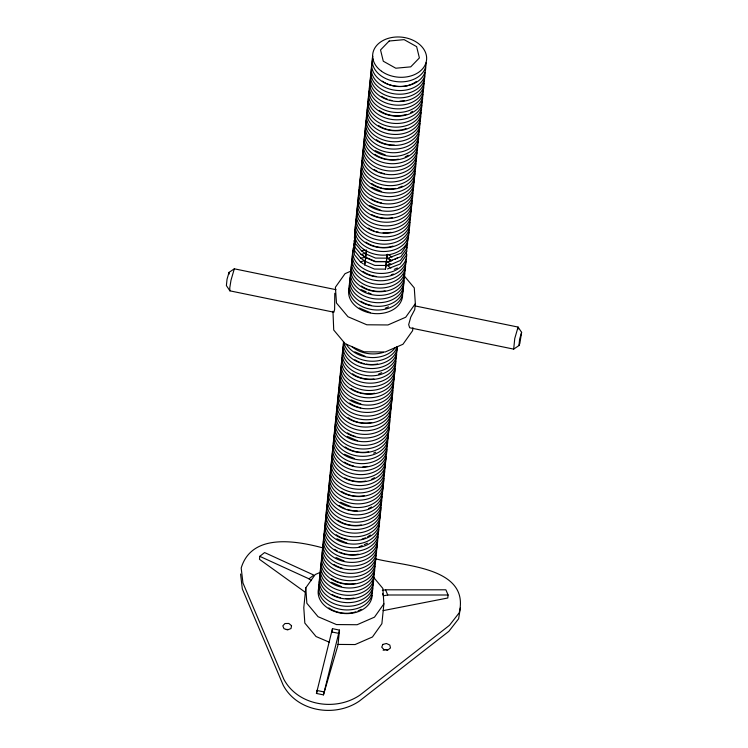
<?xml version="1.0" encoding="UTF-8"?>
<svg xmlns="http://www.w3.org/2000/svg" width="748" height="748" viewBox="0 0 748 748"><rect width="100%" height="100%" fill="white"/><g stroke="black" fill="none" stroke-linecap="round" stroke-linejoin="round"><path stroke-width="1.12" d="M259.771 556.325L308.989 578.83L313.805 575.072L264.596 552.566L259.771 556.325L259.472 559.326L305.193 592.21M332.963 311.271L333.73 330.036L345.23 343.781L364.07 351.812L385.201 351.99L402.966 344.258L412.597 330.691L412.905 327.68M321.35 571.865L315.226 574.539L305.801 587.825L303.791 607.657L304.829 623.084L316.058 636.539L329.344 642.214M316.432 693.443L332.467 628.657L339.499 630.106L337.974 645.122L323.454 694.883L316.432 693.443L317.395 690.124M406.547 246.746L406.865 251.393L400.489 260.379L391.26 264.409L385.79 265.484L374.785 265.4L364.977 261.211L365.398 260.959L364.603 264.867L374.411 269.056L385.416 269.14L387.324 254.255L386.529 258.163L375.524 258.079L365.725 253.89L366.52 249.982L366.24 252.731M365.585 259.126L366.146 253.637L365.725 253.89M323.454 694.883L339.499 630.106M332.112 632.125L332.467 628.657M373.121 576.773L382.854 588.433L383.892 603.86L381.882 623.692L372.457 636.978L355.104 644.552L337.9 644.421M403.49 275.002L414.27 287.887L415.346 303.66L414.738 309.663L410.764 317.143L408.67 324.641L409.68 327.764L513.68 349.12L518.962 345.557L519.832 343.454L521.608 332.346L518.084 327.072L415.234 305.96M382.331 590.424L385.538 589.798L445.883 589.798L448.089 594.997L447.79 597.998L383.079 610.63M460.375 608.012L458.608 618.802L448.865 631.331L359.395 701.054C335.441 717.584 297.62 712.059 283.314 685.43L242.324 588.928L240.576 574.025M407.006 244.25L407.239 247.728L400.863 256.723L388.212 261.622L375.159 261.735L365.351 257.555L366.146 253.637M364.977 261.211L365.772 257.303L364.463 256.742A24.179 17.933 5.8 0 1 361.892 254.601M364.603 264.867L365.398 260.959M386.155 261.828L386.95 257.91L391.634 260.753L388.53 258.528M385.79 265.484L386.585 261.576L391.26 264.409L387.838 265.278M385.416 269.14L386.211 265.231M336.03 289.691L234.32 268.812L230.992 280.238L229.767 287.905L229.917 290.85L333.907 312.206L334.618 309.438L334.786 293.244M234.32 268.812L229.038 272.375L227.037 279.219L226.392 285.586L229.917 290.85M521.608 332.346L519.617 339.19L518.962 345.557M355.683 235.087L354.412 236.882L355.113 247.326L361.088 254.479L365.772 257.303L365.351 257.555M354.945 242.399L353.673 244.203L354.374 254.638L360.349 261.8L363.453 264.007M415.346 303.66L405.715 317.227L387.95 324.959L366.819 324.782L347.979 316.75L336.478 303.005L335.403 287.241L345.034 273.675L351.308 270.944M383.892 603.86L374.477 617.156L357.114 624.73L336.469 624.571L318.068 616.717L306.848 603.262L305.801 587.825M388.586 257.966L401.237 253.067L407.604 244.072L407.295 239.435M387.464 268.934L400.124 264.035L406.491 255.049L406.258 251.562M394.271 269.355L397.412 267.98M385.314 308.213L388.464 306.839M378.628 374.047L381.77 372.682M373.598 453.148L375.692 452.231M359.068 546.881L362.21 545.507M364.313 544.591L367.455 543.216M354.786 233.226L355.487 243.67L361.462 250.823L364.884 249.935M361.088 254.479L364.51 253.591M354.038 240.538L354.748 250.982L360.714 258.135L365.772 257.303M360.349 261.8L363.771 260.912M383.126 650.208L385.828 649.507L387.529 650.293M448.089 594.997L387.745 594.997L383.472 595.829L382.593 593.753M286.288 629.507L288.232 629.47M388.044 261.585L375.58 261.482L366.754 257.714M323.725 548.134C296.891 540.804 251.767 532.623 241.193 568.022L242.932 582.916L283.922 679.427C298.228 706.047 336.048 711.582 360.003 695.051L449.473 625.328L459.216 612.79C470.305 566.713 402.658 566.133 375.216 558.709M331.523 631.892L338.554 633.332M316.731 690.432L323.762 691.881M375.244 150.666L385.342 154.976M371.522 187.243L381.63 191.553M369.671 205.532L380.779 210.272M361.125 289.654L366.174 291.814M368.194 292.674L371.223 293.964M359.264 307.942L370.382 312.692M354.804 351.831L364.912 356.151M350.99 399.815L361.088 404.135M347.268 436.393L357.376 440.712M344.407 454.251L354.505 458.561M340.583 502.235L350.69 506.546M336.871 538.812L346.969 543.123M336.02 557.531L344.108 560.981M331.401 582.271L341.499 586.582M361.462 250.823L364.566 253.03M360.714 258.135L363.827 260.351M387.782 265.839L390.886 268.065M388.895 254.862L391.999 257.097M308.989 578.83L311.486 580.626M385.538 589.798L387.745 594.997M518.186 329.036L518.084 327.072L514.755 338.498L513.68 349.12M229.038 272.375L229.122 274.142M372.523 591.79A27.078 20.093 5.8 0 1 342.163 609.611A27.078 20.093 5.8 0 1 319.116 584.366M372.897 588.134A27.078 20.093 5.8 0 1 341.163 605.74A27.078 20.093 5.8 0 1 320.209 578.746M372.149 595.445A27.078 20.093 5.8 0 1 340.424 613.051A27.078 20.093 5.8 0 1 319.461 586.058M361.116 609.358A24.179 17.933 5.8 0 1 358.068 610.966M355.833 611.817A24.179 17.933 5.8 0 1 328.802 607.872M373.028 580.887A27.078 20.093 5.8 0 1 345.305 602.551A27.078 20.093 5.8 0 1 319.864 577.045M353.869 598.082A24.179 17.933 5.8 0 1 345.913 598.587M340.321 597.745A24.179 17.933 5.8 0 1 332.019 594.38M374.009 577.157A27.078 20.093 5.8 0 1 343.65 594.978A27.078 20.093 5.8 0 1 320.602 569.733M374.383 573.501A27.078 20.093 5.8 0 1 342.649 591.107A27.078 20.093 5.8 0 1 321.696 564.114M373.635 580.813A27.078 20.093 5.8 0 1 341.911 598.419A27.078 20.093 5.8 0 1 320.948 571.435M374.748 569.845A27.078 20.093 5.8 0 1 344.389 587.666A27.078 20.093 5.8 0 1 321.35 562.412M355.356 583.459A24.179 17.933 5.8 0 1 331.775 578.615M375.496 562.524A27.078 20.093 5.8 0 1 345.137 580.345A27.078 20.093 5.8 0 1 322.089 555.1M375.87 558.868A27.078 20.093 5.8 0 1 344.136 576.474A27.078 20.093 5.8 0 1 323.183 549.481M375.122 566.189A27.078 20.093 5.8 0 1 343.397 583.786A27.078 20.093 5.8 0 1 322.435 556.802M376.235 555.212A27.078 20.093 5.8 0 1 345.875 573.033A27.078 20.093 5.8 0 1 322.837 547.788M342.201 568.2A24.179 17.933 5.8 0 1 334.094 564.562M376.74 544.31A27.078 20.093 5.8 0 1 349.017 565.974A27.078 20.093 5.8 0 1 323.575 540.467M377.357 544.235A27.078 20.093 5.8 0 1 345.623 561.841A27.078 20.093 5.8 0 1 324.669 534.857M376.609 551.557A27.078 20.093 5.8 0 1 344.884 569.163A27.078 20.093 5.8 0 1 323.921 542.169M377.721 540.58A27.078 20.093 5.8 0 1 347.362 558.401A27.078 20.093 5.8 0 1 324.314 533.156M358.329 554.193A24.179 17.933 5.8 0 1 345.856 554.1M344.781 553.857A24.179 17.933 5.8 0 1 339.405 552.024M337.413 551.033A24.179 17.933 5.8 0 1 334.739 549.35M378.469 533.268A27.078 20.093 5.8 0 1 348.11 551.089A27.078 20.093 5.8 0 1 325.062 525.835M378.843 529.612A27.078 20.093 5.8 0 1 347.109 547.209A27.078 20.093 5.8 0 1 326.147 520.225M378.095 536.924A27.078 20.093 5.8 0 1 346.371 554.53A27.078 20.093 5.8 0 1 325.408 527.536M379.208 525.947A27.078 20.093 5.8 0 1 348.849 543.768A27.078 20.093 5.8 0 1 325.801 518.523M370.297 534.988A24.179 17.933 5.8 0 1 367.586 536.774M365.501 537.812A24.179 17.933 5.8 0 1 362.116 539.018M347.343 539.467A24.179 17.933 5.8 0 1 336.226 534.717M379.713 515.045A27.078 20.093 5.8 0 1 351.99 536.709A27.078 20.093 5.8 0 1 326.549 511.211M380.321 514.979A27.078 20.093 5.8 0 1 348.596 532.585A27.078 20.093 5.8 0 1 327.633 505.592M379.582 522.291A27.078 20.093 5.8 0 1 347.857 539.897A27.078 20.093 5.8 0 1 326.895 512.904M380.452 507.733A27.078 20.093 5.8 0 1 352.729 529.397A27.078 20.093 5.8 0 1 327.287 503.89M361.303 524.937A24.179 17.933 5.8 0 1 348.83 524.834M347.755 524.591A24.179 17.933 5.8 0 1 337.713 520.094M381.2 500.412A27.078 20.093 5.8 0 1 353.477 522.076A27.078 20.093 5.8 0 1 328.035 496.579M381.807 500.347A27.078 20.093 5.8 0 1 350.083 517.953A27.078 20.093 5.8 0 1 329.12 490.959M381.069 507.658A27.078 20.093 5.8 0 1 349.344 525.264A27.078 20.093 5.8 0 1 328.381 498.28M382.181 496.691A27.078 20.093 5.8 0 1 351.822 514.512A27.078 20.093 5.8 0 1 328.774 489.257M371.522 506.948A24.179 17.933 5.8 0 1 368.474 508.546M357.179 510.865A24.179 17.933 5.8 0 1 347.063 509.351M344.912 508.575A24.179 17.933 5.8 0 1 339.199 505.461M382.686 485.779A27.078 20.093 5.8 0 1 354.963 507.453A27.078 20.093 5.8 0 1 329.522 481.946M383.294 485.714A27.078 20.093 5.8 0 1 351.569 503.32A27.078 20.093 5.8 0 1 330.607 476.326M382.555 493.035A27.078 20.093 5.8 0 1 350.821 510.641A27.078 20.093 5.8 0 1 329.868 483.647M383.425 478.468A27.078 20.093 5.8 0 1 355.702 500.132A27.078 20.093 5.8 0 1 330.261 474.634M364.267 495.672A24.179 17.933 5.8 0 1 351.803 495.578M350.719 495.335A24.179 17.933 5.8 0 1 341.527 491.408M384.173 471.156A27.078 20.093 5.8 0 1 356.45 492.82A27.078 20.093 5.8 0 1 331.009 467.313M384.781 471.081A27.078 20.093 5.8 0 1 353.056 488.687A27.078 20.093 5.8 0 1 332.093 461.703M384.042 478.402A27.078 20.093 5.8 0 1 352.308 496.008A27.078 20.093 5.8 0 1 331.355 469.015M384.911 463.835A27.078 20.093 5.8 0 1 357.189 485.499A27.078 20.093 5.8 0 1 331.747 460.001M374.496 477.682A24.179 17.933 5.8 0 1 371.447 479.29M365.753 481.039A24.179 17.933 5.8 0 1 344.837 477.879M385.659 456.523A27.078 20.093 5.8 0 1 357.937 478.187A27.078 20.093 5.8 0 1 332.495 452.68M386.267 456.458A27.078 20.093 5.8 0 1 354.543 474.064A27.078 20.093 5.8 0 1 333.58 447.07M385.529 463.769A27.078 20.093 5.8 0 1 353.795 481.375A27.078 20.093 5.8 0 1 332.841 454.382M386.398 449.202A27.078 20.093 5.8 0 1 358.675 470.875A27.078 20.093 5.8 0 1 333.234 445.369M367.24 466.406A24.179 17.933 5.8 0 1 362.799 466.939M353.692 466.069A24.179 17.933 5.8 0 1 344.501 462.142M387.146 441.89A27.078 20.093 5.8 0 1 359.423 463.554A27.078 20.093 5.8 0 1 333.982 438.057M387.754 441.825A27.078 20.093 5.8 0 1 356.029 459.431A27.078 20.093 5.8 0 1 335.067 432.438M387.015 449.137A27.078 20.093 5.8 0 1 355.281 466.743A27.078 20.093 5.8 0 1 334.328 439.749M387.885 434.579A27.078 20.093 5.8 0 1 360.162 456.243A27.078 20.093 5.8 0 1 334.721 430.736M368.727 451.783A24.179 17.933 5.8 0 1 345.146 446.939M388.633 427.258A27.078 20.093 5.8 0 1 360.91 448.922A27.078 20.093 5.8 0 1 335.469 423.424M389.241 427.192A27.078 20.093 5.8 0 1 357.516 444.798A27.078 20.093 5.8 0 1 336.553 417.805M388.502 434.504A27.078 20.093 5.8 0 1 356.768 452.11A27.078 20.093 5.8 0 1 335.815 425.126M389.371 419.946A27.078 20.093 5.8 0 1 361.649 441.61A27.078 20.093 5.8 0 1 336.207 416.103M355.581 436.523A24.179 17.933 5.8 0 1 347.474 432.886M390.11 412.634A27.078 20.093 5.8 0 1 362.397 434.298A27.078 20.093 5.8 0 1 336.955 408.791M390.727 412.559A27.078 20.093 5.8 0 1 359.003 430.165A27.078 20.093 5.8 0 1 338.04 403.172M389.989 419.88A27.078 20.093 5.8 0 1 358.255 437.486A27.078 20.093 5.8 0 1 337.301 410.493M390.858 405.313A27.078 20.093 5.8 0 1 363.135 426.977A27.078 20.093 5.8 0 1 337.694 401.48M371.7 422.517A24.179 17.933 5.8 0 1 359.236 422.424M358.152 422.181A24.179 17.933 5.8 0 1 348.119 417.674M391.597 398.001A27.078 20.093 5.8 0 1 363.883 419.665A27.078 20.093 5.8 0 1 338.433 394.159M392.214 397.927A27.078 20.093 5.8 0 1 360.489 415.533A27.078 20.093 5.8 0 1 339.527 388.549M391.475 405.248A27.078 20.093 5.8 0 1 359.741 422.854A27.078 20.093 5.8 0 1 338.779 395.86M392.522 391.877A27.078 20.093 5.8 0 1 363.818 412.279A27.078 20.093 5.8 0 1 339.181 386.847M360.714 407.791A24.179 17.933 5.8 0 1 349.606 403.041M393.261 384.566A27.078 20.093 5.8 0 1 364.566 404.967A27.078 20.093 5.8 0 1 339.919 379.526M393.7 383.303A27.078 20.093 5.8 0 1 361.976 400.909A27.078 20.093 5.8 0 1 341.013 373.916M392.962 390.615A27.078 20.093 5.8 0 1 361.228 408.221A27.078 20.093 5.8 0 1 340.265 381.228M394.009 377.244A27.078 20.093 5.8 0 1 365.305 397.646A27.078 20.093 5.8 0 1 340.667 372.214M374.673 393.252A24.179 17.933 5.8 0 1 362.2 393.158M361.125 392.915A24.179 17.933 5.8 0 1 351.093 388.408M394.748 369.933A27.078 20.093 5.8 0 1 366.053 390.334A27.078 20.093 5.8 0 1 341.406 364.902M395.187 368.671A27.078 20.093 5.8 0 1 363.463 386.277A27.078 20.093 5.8 0 1 342.5 359.283M394.439 375.982A27.078 20.093 5.8 0 1 362.715 393.588A27.078 20.093 5.8 0 1 341.752 366.604M395.496 362.621A27.078 20.093 5.8 0 1 366.791 383.023A27.078 20.093 5.8 0 1 342.154 357.581M374 378.965A24.179 17.933 5.8 0 1 352.579 373.785M396.234 355.3A27.078 20.093 5.8 0 1 367.539 375.702A27.078 20.093 5.8 0 1 342.893 350.27M396.674 354.038A27.078 20.093 5.8 0 1 364.94 371.644A27.078 20.093 5.8 0 1 343.986 344.65M395.926 361.349A27.078 20.093 5.8 0 1 364.201 378.956A27.078 20.093 5.8 0 1 343.239 351.971M396.982 347.988A27.078 20.093 5.8 0 1 368.278 368.39A27.078 20.093 5.8 0 1 343.641 342.949M377.647 363.996A24.179 17.933 5.8 0 1 366.268 364.098M364.098 363.659A24.179 17.933 5.8 0 1 354.907 359.732M397.207 346.483A27.078 20.093 5.8 0 1 369.821 361.144A27.078 20.093 5.8 0 1 344.043 342.649M395.215 347.67A27.078 20.093 5.8 0 1 370.251 357.488A27.078 20.093 5.8 0 1 346.343 344.211M397.412 346.726A27.078 20.093 5.8 0 1 368.586 364.725A27.078 20.093 5.8 0 1 343.538 341.537M383.359 352.392A27.078 20.093 5.8 0 1 351.644 346.464M402.62 295.516A27.078 20.093 5.8 0 1 370.886 313.122A27.078 20.093 5.8 0 1 349.933 286.129M402.92 289.467A27.078 20.093 5.8 0 1 374.224 309.868A27.078 20.093 5.8 0 1 349.587 284.427M371.12 305.371A24.179 17.933 5.8 0 1 360.845 301.21M403.668 282.146A27.078 20.093 5.8 0 1 374.972 302.547A27.078 20.093 5.8 0 1 350.326 277.115M404.107 280.883A27.078 20.093 5.8 0 1 372.373 298.489A27.078 20.093 5.8 0 1 351.42 271.496M403.359 288.195A27.078 20.093 5.8 0 1 371.634 305.801A27.078 20.093 5.8 0 1 350.672 278.817M404.49 276.031A27.078 20.093 5.8 0 1 374.907 295.151A27.078 20.093 5.8 0 1 351.074 269.804M385.08 290.841A24.179 17.933 5.8 0 1 372.607 290.738M371.532 290.505A24.179 17.933 5.8 0 1 361.49 285.998M405.229 268.719A27.078 20.093 5.8 0 1 375.655 287.83A27.078 20.093 5.8 0 1 351.812 262.483M405.594 266.251A27.078 20.093 5.8 0 1 373.86 283.857A27.078 20.093 5.8 0 1 352.897 256.873M404.846 273.572A27.078 20.093 5.8 0 1 373.121 291.178A27.078 20.093 5.8 0 1 352.158 264.184M405.977 261.398A27.078 20.093 5.8 0 1 376.394 280.519A27.078 20.093 5.8 0 1 352.551 255.171M393.317 273.964A24.179 17.933 5.8 0 1 391.148 274.909M376.3 276.489A24.179 17.933 5.8 0 1 362.976 271.374M409.689 224.821A27.078 20.093 5.8 0 1 380.115 243.941A27.078 20.093 5.8 0 1 356.272 218.594M410.044 222.362A27.078 20.093 5.8 0 1 378.32 239.968A27.078 20.093 5.8 0 1 357.357 212.974M409.306 229.673A27.078 20.093 5.8 0 1 377.581 247.279A27.078 20.093 5.8 0 1 356.618 220.295M392.99 246.055A24.179 17.933 5.8 0 1 365.95 242.109M410.437 217.509A27.078 20.093 5.8 0 1 380.854 236.63A27.078 20.093 5.8 0 1 357.011 211.273M391.017 232.319A24.179 17.933 5.8 0 1 383.07 232.815M378.553 232.217A24.179 17.933 5.8 0 1 376.384 231.693M374.215 231.001A24.179 17.933 5.8 0 1 368.278 228.056M411.176 210.197A27.078 20.093 5.8 0 1 381.602 229.309A27.078 20.093 5.8 0 1 357.759 203.961M411.531 207.729A27.078 20.093 5.8 0 1 379.806 225.335A27.078 20.093 5.8 0 1 358.844 198.342M410.792 215.041A27.078 20.093 5.8 0 1 379.058 232.647A27.078 20.093 5.8 0 1 358.105 205.663M411.924 202.876A27.078 20.093 5.8 0 1 382.34 221.997A27.078 20.093 5.8 0 1 358.498 196.649M392.504 217.687A24.179 17.933 5.8 0 1 371.588 214.517M412.662 195.565A27.078 20.093 5.8 0 1 383.088 214.676A27.078 20.093 5.8 0 1 359.246 189.328M413.018 193.096A27.078 20.093 5.8 0 1 382.658 210.917A27.078 20.093 5.8 0 1 359.61 185.672M412.279 200.417A27.078 20.093 5.8 0 1 380.545 218.023A27.078 20.093 5.8 0 1 359.592 191.03M413.41 188.244A27.078 20.093 5.8 0 1 383.827 207.364A27.078 20.093 5.8 0 1 359.984 182.016M381.527 202.96A24.179 17.933 5.8 0 1 371.251 198.79M414.149 180.932A27.078 20.093 5.8 0 1 384.566 200.053A27.078 20.093 5.8 0 1 360.732 174.695M414.504 178.463A27.078 20.093 5.8 0 1 382.78 196.07A27.078 20.093 5.8 0 1 361.817 169.085M413.766 185.785A27.078 20.093 5.8 0 1 382.032 203.391A27.078 20.093 5.8 0 1 361.078 176.397M414.897 173.62A27.078 20.093 5.8 0 1 385.314 192.732A27.078 20.093 5.8 0 1 361.471 167.384M402.237 186.177A24.179 17.933 5.8 0 1 398.936 187.524M395.477 188.421A24.179 17.933 5.8 0 1 383.013 188.328M381.929 188.085A24.179 17.933 5.8 0 1 371.896 183.578M415.636 166.299A27.078 20.093 5.8 0 1 386.052 185.42A27.078 20.093 5.8 0 1 362.219 160.072M415.991 163.84A27.078 20.093 5.8 0 1 385.631 181.661A27.078 20.093 5.8 0 1 362.584 156.407M415.252 171.152A27.078 20.093 5.8 0 1 384.893 188.973A27.078 20.093 5.8 0 1 361.845 163.728M416.365 160.175A27.078 20.093 5.8 0 1 386.005 178.005A27.078 20.093 5.8 0 1 362.958 152.751M384.5 173.695A24.179 17.933 5.8 0 1 379.096 172.068M377.029 171.142A24.179 17.933 5.8 0 1 374.224 169.525M417.104 152.863A27.078 20.093 5.8 0 1 386.744 170.684A27.078 20.093 5.8 0 1 363.706 145.439M417.478 149.207A27.078 20.093 5.8 0 1 387.118 167.028A27.078 20.093 5.8 0 1 364.07 141.783M416.739 156.519A27.078 20.093 5.8 0 1 385.005 174.125A27.078 20.093 5.8 0 1 364.052 147.141M417.851 145.551A27.078 20.093 5.8 0 1 387.492 163.373A27.078 20.093 5.8 0 1 364.444 138.118M408.09 155.201A24.179 17.933 5.8 0 1 405.201 156.912M398.45 159.165A24.179 17.933 5.8 0 1 385.987 159.062M384.902 158.819A24.179 17.933 5.8 0 1 374.87 154.322M418.59 138.23A27.078 20.093 5.8 0 1 386.866 155.836A27.078 20.093 5.8 0 1 365.903 128.852M418.964 134.575A27.078 20.093 5.8 0 1 388.605 152.396A27.078 20.093 5.8 0 1 365.557 127.151M418.226 141.886A27.078 20.093 5.8 0 1 387.857 159.717A27.078 20.093 5.8 0 1 364.818 134.462M419.338 130.919A27.078 20.093 5.8 0 1 387.604 148.525A27.078 20.093 5.8 0 1 366.651 121.531M394.327 145.093A24.179 17.933 5.8 0 1 376.356 139.689M420.077 123.598A27.078 20.093 5.8 0 1 388.352 141.204A27.078 20.093 5.8 0 1 367.39 114.22M420.451 119.942A27.078 20.093 5.8 0 1 390.091 137.763A27.078 20.093 5.8 0 1 367.044 112.518M419.712 127.263A27.078 20.093 5.8 0 1 389.343 145.084A27.078 20.093 5.8 0 1 366.305 119.83M420.825 116.286A27.078 20.093 5.8 0 1 389.091 133.892A27.078 20.093 5.8 0 1 368.138 106.899M406.014 128.6A24.179 17.933 5.8 0 1 402.574 129.647M401.424 129.9A24.179 17.933 5.8 0 1 378.684 125.636M421.563 108.974A27.078 20.093 5.8 0 1 389.839 126.58A27.078 20.093 5.8 0 1 368.876 99.587M421.937 105.309A27.078 20.093 5.8 0 1 391.578 123.139A27.078 20.093 5.8 0 1 368.53 97.885M421.199 112.63A27.078 20.093 5.8 0 1 390.83 130.451A27.078 20.093 5.8 0 1 367.792 105.206M422.311 101.653A27.078 20.093 5.8 0 1 390.578 119.259A27.078 20.093 5.8 0 1 369.624 92.275M412.55 111.312A24.179 17.933 5.8 0 1 410.68 112.481M406.37 114.369A24.179 17.933 5.8 0 1 379.329 110.424M423.05 94.342A27.078 20.093 5.8 0 1 391.326 111.948A27.078 20.093 5.8 0 1 370.363 84.954M423.424 90.686A27.078 20.093 5.8 0 1 393.065 108.507A27.078 20.093 5.8 0 1 370.017 83.252M422.676 97.997A27.078 20.093 5.8 0 1 392.317 115.818A27.078 20.093 5.8 0 1 369.278 90.573M423.798 87.02A27.078 20.093 5.8 0 1 392.064 104.627A27.078 20.093 5.8 0 1 371.111 77.642M404.397 100.634A24.179 17.933 5.8 0 1 399.956 101.167M391.924 100.541A24.179 17.933 5.8 0 1 389.764 100.017M387.586 99.325A24.179 17.933 5.8 0 1 381.658 96.37M424.537 79.709A27.078 20.093 5.8 0 1 392.812 97.315A27.078 20.093 5.8 0 1 371.85 70.321M424.911 76.053A27.078 20.093 5.8 0 1 394.551 93.874A27.078 20.093 5.8 0 1 371.504 68.629M424.163 83.365A27.078 20.093 5.8 0 1 393.803 101.186A27.078 20.093 5.8 0 1 370.765 75.941M425.285 72.397A27.078 20.093 5.8 0 1 393.551 90.003A27.078 20.093 5.8 0 1 372.598 63.01M416.365 81.429A24.179 17.933 5.8 0 1 382.303 81.167M406.716 254.096A27.078 20.093 5.8 0 1 377.142 273.207A27.078 20.093 5.8 0 1 353.299 247.859M397.693 257.63A24.179 17.933 5.8 0 1 394.804 259.332M392.635 260.276A24.179 17.933 5.8 0 1 389.203 261.333M406.332 258.939A27.078 20.093 5.8 0 1 374.598 276.545A27.078 20.093 5.8 0 1 353.645 249.561M426.182 62.514A27.078 20.093 5.8 0 1 396.599 81.635A27.078 20.093 5.8 0 1 372.756 56.278M425.715 67.086A27.078 20.093 5.8 0 1 394.757 86.02A27.078 20.093 5.8 0 1 373.009 58.896M408.558 236.994A27.078 20.093 5.8 0 1 376.833 254.601A27.078 20.093 5.8 0 1 355.87 227.616M408.95 232.142A27.078 20.093 5.8 0 1 379.367 251.263A27.078 20.093 5.8 0 1 355.524 225.915M291.533 625.683L291 628.544L287.653 629.872L284.006 628.685L282.809 625.861L284.96 623.533L288.84 623.458L291.533 625.683M382.826 644.43L381.732 647.17L383.967 649.647L387.857 650.003L390.475 647.974L389.839 645.075L386.436 643.495L382.826 644.43M389.175 41.009L380.536 49.948L383.285 61.214L395.795 68.218L410.746 66.853L419.385 57.923L416.636 46.647L404.126 39.644L389.175 41.009M381.517 71.247A27.078 20.093 5.8 0 0 426.051 62.552A27.078 20.093 5.8 0 0 391.335 37.596A27.078 20.093 5.8 0 0 381.517 71.247"/></g></svg>
